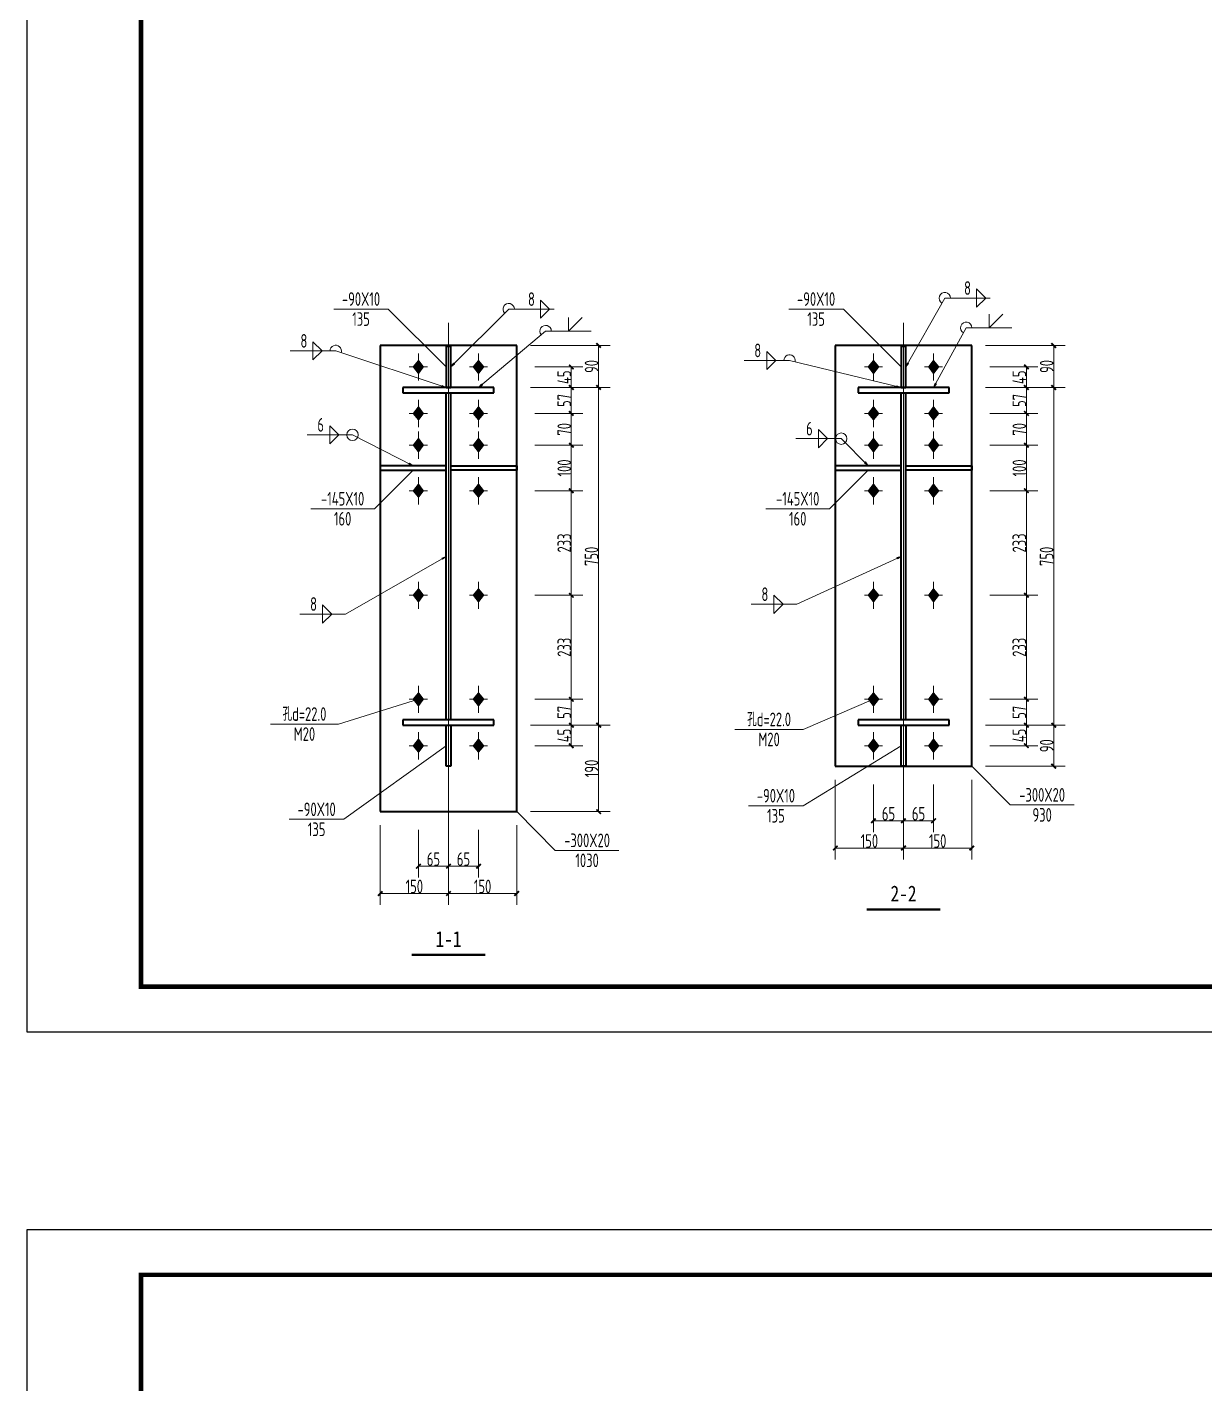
# Model space of a CAD drawing. Extents: x 2303022 to 2899168, y 17226141 to 18257813.
# Drawn here: x 2536210 to 2562090, y 17320104 to 17349933 of the extents above; entities that cross this region are included whole.
import ezdxf
from ezdxf.enums import TextEntityAlignment as Align

# ---------------------------------------------------------------- set-up
doc = ezdxf.new("R2010")
doc.units = 0
doc.header["$LTSCALE"] = 1000
doc.header["$MEASUREMENT"] = 0
doc.linetypes.add('线型6', pattern=[8.75, 5, -1.25, 1.25, -1.25])
for name, color, linetype, lineweight in [('10', 7, 'Continuous', 35), ('20', 2, 'Continuous', 35), ('尺寸标注', 9, 'Continuous', 18), ('焊缝标注', 9, 'Continuous', 18), ('螺栓孔标注', 9, 'Continuous', 18), ('钢板标注', 9, 'Continuous', 18)]:
    doc.layers.add(name, color=color, linetype=linetype, lineweight=lineweight)
doc.layers.add('3T_WOOD', color=21, linetype='Continuous')
doc.layers.add('TK', color=4, linetype='Continuous')
doc.styles.add('FromPkpm', font='Pkpmeng', dxfattribs={"width": 0.7, "bigfont": 'hztxt'})
doc.styles.add('宋体', font='', dxfattribs={"width": 0.8})
doc.styles.get('宋体').set_extended_font_data('SimSun')

# ---------------------------------------------------------------- blocks, each defined once
blk = doc.blocks.new('_ArchTick')
at = {"color": 0, "linetype": 'ByBlock', "const_width": 0.4}
blk.add_lwpolyline([(-0.5, -0.5), (0.5, 0.5)], dxfattribs=at)
blk = doc.blocks.new('GeYuanFrame_66240766', base_point=(20.09, 4.53))
at = {"layer": 'TK'}
blk.add_lwpolyline([(20.09, 4.53), (20.09, 598.53), (1491.09, 598.53), (1491.09, 4.53)], close=True, dxfattribs=at)
at = {"layer": 'TK', "const_width": 1}
blk.add_lwpolyline([(45.09, 588.53), (1481.09, 588.53), (1481.09, 14.53), (45.09, 14.53)], close=True, dxfattribs=at)
blk = doc.blocks.new('GeYuanFrame_52402328', base_point=(20.09, 4.53))
at = {"layer": 'TK'}
blk.add_lwpolyline([(20.09, 4.53), (20.09, 598.53), (1491.09, 598.53), (1491.09, 4.53)], close=True, dxfattribs=at)
at = {"layer": 'TK', "const_width": 1}
blk.add_lwpolyline([(45.09, 588.53), (1481.09, 588.53), (1481.09, 14.53), (45.09, 14.53)], close=True, dxfattribs=at)

msp = doc.modelspace()

# ---------------------------------------------------------------- hatches: boundary and pattern name
at = {"layer": '10'}
for points in [[(2544808, 17342590.9), (2544708, 17342460.9), (2544808, 17342330.9), (2544908, 17342460.9)], [(2546128, 17342590.9), (2546028, 17342460.9), (2546128, 17342330.9), (2546228, 17342460.9)], [(2554808, 17342590.9), (2554708, 17342460.9), (2554808, 17342330.9), (2554908, 17342460.9)], [(2556128, 17342590.9), (2556028, 17342460.9), (2556128, 17342330.9), (2556228, 17342460.9)], [(2544808, 17341570.9), (2544708, 17341440.9), (2544808, 17341310.9), (2544908, 17341440.9)], [(2546128, 17341570.9), (2546028, 17341440.9), (2546128, 17341310.9), (2546228, 17341440.9)], [(2554808, 17341570.9), (2554708, 17341440.9), (2554808, 17341310.9), (2554908, 17341440.9)], [(2556128, 17341570.9), (2556028, 17341440.9), (2556128, 17341310.9), (2556228, 17341440.9)], [(2544808, 17340870.9), (2544708, 17340740.9), (2544808, 17340610.9), (2544908, 17340740.9)], [(2546128, 17340870.9), (2546028, 17340740.9), (2546128, 17340610.9), (2546228, 17340740.9)], [(2554808, 17340870.9), (2554708, 17340740.9), (2554808, 17340610.9), (2554908, 17340740.9)], [(2556128, 17340870.9), (2556028, 17340740.9), (2556128, 17340610.9), (2556228, 17340740.9)], [(2544808, 17339870.9), (2544708, 17339740.9), (2544808, 17339610.9), (2544908, 17339740.9)], [(2546128, 17339870.9), (2546028, 17339740.9), (2546128, 17339610.9), (2546228, 17339740.9)], [(2554808, 17339870.9), (2554708, 17339740.9), (2554808, 17339610.9), (2554908, 17339740.9)], [(2556128, 17339870.9), (2556028, 17339740.9), (2556128, 17339610.9), (2556228, 17339740.9)], [(2544808, 17337570.9), (2544708, 17337440.9), (2544808, 17337310.9), (2544908, 17337440.9)], [(2546128, 17337570.9), (2546028, 17337440.9), (2546128, 17337310.9), (2546228, 17337440.9)], [(2554808, 17337570.9), (2554708, 17337440.9), (2554808, 17337310.9), (2554908, 17337440.9)], [(2556128, 17337570.9), (2556028, 17337440.9), (2556128, 17337310.9), (2556228, 17337440.9)], [(2544808, 17335284.6), (2544708, 17335154.6), (2544808, 17335024.6), (2544908, 17335154.6)], [(2546128, 17335284.6), (2546028, 17335154.6), (2546128, 17335024.6), (2546228, 17335154.6)], [(2554808, 17335284.6), (2554708, 17335154.6), (2554808, 17335024.6), (2554908, 17335154.6)], [(2556128, 17335284.6), (2556028, 17335154.6), (2556128, 17335024.6), (2556228, 17335154.6)], [(2544808, 17334264.6), (2544708, 17334134.6), (2544808, 17334004.6), (2544908, 17334134.6)], [(2546128, 17334264.6), (2546028, 17334134.6), (2546128, 17334004.6), (2546228, 17334134.6)], [(2554808, 17334264.6), (2554708, 17334134.6), (2554808, 17334004.6), (2554908, 17334134.6)], [(2556128, 17334264.6), (2556028, 17334134.6), (2556128, 17334004.6), (2556228, 17334134.6)]]:
    msp.add_hatch(color=1, dxfattribs=at).paths.add_polyline_path(points)
at = {"layer": '焊缝标注'}
for points in [[(2545518, 17342460.9), (2545599.3, 17342520.9), (2545578.1, 17342542.2)], [(2555518, 17342460.9), (2555580.2, 17342540.6), (2555554.1, 17342555.3)], [(2545418, 17342010.9), (2545327.8, 17342056.6), (2545318.4, 17342028.1)], [(2546128, 17342010.9), (2546214.2, 17342063.8), (2546194.9, 17342086.7)], [(2555418, 17342010.9), (2555324.3, 17342049), (2555317.3, 17342019.8)], [(2556128, 17342010.9), (2556189.3, 17342091.3), (2556163, 17342105.8)], [(2544693, 17340290.9), (2544610.7, 17340349.6), (2544597.1, 17340322.9)], [(2554693, 17340290.9), (2554633, 17340372.3), (2554611.8, 17340351.1)], [(2545418, 17338297.8), (2545323.8, 17338261.1), (2545338.7, 17338235.1)], [(2555418, 17338297.8), (2555320.8, 17338269.7), (2555333.3, 17338242.4)]]:
    msp.add_hatch(color=256, dxfattribs=at).paths.add_polyline_path(points)

# ---------------------------------------------------------------- linework, layer by layer
at = {"layer": '10', "linetype": '线型6', "lineweight": 18, "ltscale": 100}
for p, q in [((2545468, 17332184.6), (2545468, 17343434.6)), ((2555468, 17333184.6), (2555468, 17343434.6))]:
    msp.add_line(p, q, dxfattribs=at)
at = {"layer": '10', "color": 9, "lineweight": 18, "ltscale": 100}
for p, q in [((2544808, 17342760.9), (2544808, 17342160.9)), ((2546128, 17342760.9), (2546128, 17342160.9)), ((2554808, 17342760.9), (2554808, 17342160.9)), ((2556128, 17342760.9), (2556128, 17342160.9)), ((2545008, 17342460.9), (2544608, 17342460.9)), ((2546328, 17342460.9), (2545928, 17342460.9)), ((2555008, 17342460.9), (2554608, 17342460.9)), ((2556328, 17342460.9), (2555928, 17342460.9)), ((2544808, 17341740.9), (2544808, 17341140.9)), ((2546128, 17341740.9), (2546128, 17341140.9)), ((2554808, 17341740.9), (2554808, 17341140.9)), ((2556128, 17341740.9), (2556128, 17341140.9)), ((2545008, 17341440.9), (2544608, 17341440.9)), ((2546328, 17341440.9), (2545928, 17341440.9)), ((2555008, 17341440.9), (2554608, 17341440.9)), ((2556328, 17341440.9), (2555928, 17341440.9)), ((2544808, 17341040.9), (2544808, 17340440.9)), ((2546128, 17341040.9), (2546128, 17340440.9)), ((2554808, 17341040.9), (2554808, 17340440.9)), ((2556128, 17341040.9), (2556128, 17340440.9)), ((2545008, 17340740.9), (2544608, 17340740.9)), ((2546328, 17340740.9), (2545928, 17340740.9)), ((2555008, 17340740.9), (2554608, 17340740.9)), ((2556328, 17340740.9), (2555928, 17340740.9)), ((2544808, 17340040.9), (2544808, 17339440.9)), ((2546128, 17340040.9), (2546128, 17339440.9)), ((2554808, 17340040.9), (2554808, 17339440.9)), ((2556128, 17340040.9), (2556128, 17339440.9)), ((2545008, 17339740.9), (2544608, 17339740.9)), ((2546328, 17339740.9), (2545928, 17339740.9)), ((2555008, 17339740.9), (2554608, 17339740.9)), ((2556328, 17339740.9), (2555928, 17339740.9)), ((2544808, 17337740.9), (2544808, 17337140.9)), ((2546128, 17337740.9), (2546128, 17337140.9)), ((2554808, 17337740.9), (2554808, 17337140.9)), ((2556128, 17337740.9), (2556128, 17337140.9)), ((2545008, 17337440.9), (2544608, 17337440.9)), ((2546328, 17337440.9), (2545928, 17337440.9)), ((2555008, 17337440.9), (2554608, 17337440.9)), ((2556328, 17337440.9), (2555928, 17337440.9)), ((2544808, 17335454.6), (2544808, 17334854.6)), ((2546128, 17335454.6), (2546128, 17334854.6)), ((2554808, 17335454.6), (2554808, 17334854.6)), ((2556128, 17335454.6), (2556128, 17334854.6)), ((2545008, 17335154.6), (2544608, 17335154.6)), ((2546328, 17335154.6), (2545928, 17335154.6)), ((2555008, 17335154.6), (2554608, 17335154.6)), ((2556328, 17335154.6), (2555928, 17335154.6)), ((2544808, 17334434.6), (2544808, 17333834.6)), ((2546128, 17334434.6), (2546128, 17333834.6)), ((2554808, 17334434.6), (2554808, 17333834.6)), ((2556128, 17334434.6), (2556128, 17333834.6)), ((2545008, 17334134.6), (2544608, 17334134.6)), ((2546328, 17334134.6), (2545928, 17334134.6)), ((2555008, 17334134.6), (2554608, 17334134.6)), ((2556328, 17334134.6), (2555928, 17334134.6))]:
    msp.add_line(p, q, dxfattribs=at)
at = {"layer": '10', "color": 3, "lineweight": 35, "ltscale": 100}
for p, q in [((2546468, 17342010.9), (2544468, 17342010.9)), ((2544468, 17342010.9), (2544468, 17341890.9)), ((2546468, 17341890.9), (2546468, 17342010.9)), ((2556468, 17342010.9), (2554468, 17342010.9)), ((2554468, 17342010.9), (2554468, 17341890.9)), ((2556468, 17341890.9), (2556468, 17342010.9)), ((2544468, 17341890.9), (2546468, 17341890.9)), ((2545418, 17334704.6), (2545418, 17341890.9)), ((2545518, 17334704.6), (2545518, 17341890.9)), ((2554468, 17341890.9), (2556468, 17341890.9)), ((2555418, 17334704.6), (2555418, 17341890.9)), ((2555518, 17334704.6), (2555518, 17341890.9)), ((2546468, 17334704.6), (2544468, 17334704.6)), ((2544468, 17334704.6), (2544468, 17334584.6)), ((2544468, 17334584.6), (2546468, 17334584.6)), ((2546468, 17334584.6), (2546468, 17334704.6)), ((2556468, 17334704.6), (2554468, 17334704.6)), ((2554468, 17334704.6), (2554468, 17334584.6)), ((2554468, 17334584.6), (2556468, 17334584.6)), ((2556468, 17334584.6), (2556468, 17334704.6))]:
    msp.add_line(p, q, dxfattribs=at)
at = {"layer": '10', "color": 1, "linetype": 'Continuous'}
for points in [[(2544808, 17342590.9), (2544708, 17342460.9), (2544808, 17342330.9), (2544908, 17342460.9)], [(2546128, 17342590.9), (2546028, 17342460.9), (2546128, 17342330.9), (2546228, 17342460.9)], [(2554808, 17342590.9), (2554708, 17342460.9), (2554808, 17342330.9), (2554908, 17342460.9)], [(2556128, 17342590.9), (2556028, 17342460.9), (2556128, 17342330.9), (2556228, 17342460.9)], [(2544808, 17341570.9), (2544708, 17341440.9), (2544808, 17341310.9), (2544908, 17341440.9)], [(2546128, 17341570.9), (2546028, 17341440.9), (2546128, 17341310.9), (2546228, 17341440.9)], [(2554808, 17341570.9), (2554708, 17341440.9), (2554808, 17341310.9), (2554908, 17341440.9)], [(2556128, 17341570.9), (2556028, 17341440.9), (2556128, 17341310.9), (2556228, 17341440.9)], [(2544808, 17340870.9), (2544708, 17340740.9), (2544808, 17340610.9), (2544908, 17340740.9)], [(2546128, 17340870.9), (2546028, 17340740.9), (2546128, 17340610.9), (2546228, 17340740.9)], [(2554808, 17340870.9), (2554708, 17340740.9), (2554808, 17340610.9), (2554908, 17340740.9)], [(2556128, 17340870.9), (2556028, 17340740.9), (2556128, 17340610.9), (2556228, 17340740.9)], [(2544808, 17339870.9), (2544708, 17339740.9), (2544808, 17339610.9), (2544908, 17339740.9)], [(2546128, 17339870.9), (2546028, 17339740.9), (2546128, 17339610.9), (2546228, 17339740.9)], [(2554808, 17339870.9), (2554708, 17339740.9), (2554808, 17339610.9), (2554908, 17339740.9)], [(2556128, 17339870.9), (2556028, 17339740.9), (2556128, 17339610.9), (2556228, 17339740.9)], [(2544808, 17337570.9), (2544708, 17337440.9), (2544808, 17337310.9), (2544908, 17337440.9)], [(2546128, 17337570.9), (2546028, 17337440.9), (2546128, 17337310.9), (2546228, 17337440.9)], [(2554808, 17337570.9), (2554708, 17337440.9), (2554808, 17337310.9), (2554908, 17337440.9)], [(2556128, 17337570.9), (2556028, 17337440.9), (2556128, 17337310.9), (2556228, 17337440.9)], [(2544808, 17335284.6), (2544708, 17335154.6), (2544808, 17335024.6), (2544908, 17335154.6)], [(2546128, 17335284.6), (2546028, 17335154.6), (2546128, 17335024.6), (2546228, 17335154.6)], [(2554808, 17335284.6), (2554708, 17335154.6), (2554808, 17335024.6), (2554908, 17335154.6)], [(2556128, 17335284.6), (2556028, 17335154.6), (2556128, 17335024.6), (2556228, 17335154.6)], [(2544808, 17334264.6), (2544708, 17334134.6), (2544808, 17334004.6), (2544908, 17334134.6)], [(2546128, 17334264.6), (2546028, 17334134.6), (2546128, 17334004.6), (2546228, 17334134.6)], [(2554808, 17334264.6), (2554708, 17334134.6), (2554808, 17334004.6), (2554908, 17334134.6)], [(2556128, 17334264.6), (2556028, 17334134.6), (2556128, 17334004.6), (2556228, 17334134.6)]]:
    msp.add_lwpolyline(points, close=True, dxfattribs=at)
at = {"layer": '10', "lineweight": 35, "ltscale": 100, "const_width": 50}
for points in [[(2554658, 17330534.6), (2556278, 17330534.6)], [(2544658, 17329534.6), (2546278, 17329534.6)]]:
    msp.add_lwpolyline(points, dxfattribs=at)
at = {"layer": '20', "lineweight": 35, "ltscale": 100}
for p, q in [((2546968, 17342934.6), (2543968, 17342934.6)), ((2543968, 17342934.6), (2543968, 17332684.6)), ((2545518, 17342910.9), (2545418, 17342910.9)), ((2545418, 17342910.9), (2545418, 17342010.9)), ((2545518, 17342010.9), (2545518, 17342910.9)), ((2546968, 17332684.6), (2546968, 17342934.6)), ((2556968, 17342934.6), (2553968, 17342934.6)), ((2553968, 17342934.6), (2553968, 17333684.6)), ((2555518, 17342910.9), (2555418, 17342910.9)), ((2555418, 17342910.9), (2555418, 17342010.9)), ((2555518, 17342010.9), (2555518, 17342910.9)), ((2556968, 17333684.6), (2556968, 17342934.6)), ((2545418, 17342010.9), (2545518, 17342010.9)), ((2555418, 17342010.9), (2555518, 17342010.9)), ((2545418, 17340290.9), (2543968, 17340290.9)), ((2543968, 17340290.9), (2543968, 17340190.9)), ((2545418, 17340190.9), (2545418, 17340290.9)), ((2545518, 17340290.9), (2546968, 17340290.9)), ((2545518, 17340190.9), (2545518, 17340290.9)), ((2546968, 17340290.9), (2546968, 17340190.9)), ((2555418, 17340290.9), (2553968, 17340290.9)), ((2553968, 17340290.9), (2553968, 17340190.9)), ((2555418, 17340190.9), (2555418, 17340290.9)), ((2555518, 17340290.9), (2556968, 17340290.9)), ((2555518, 17340190.9), (2555518, 17340290.9)), ((2556968, 17340290.9), (2556968, 17340190.9)), ((2543968, 17340190.9), (2545418, 17340190.9)), ((2546968, 17340190.9), (2545518, 17340190.9)), ((2553968, 17340190.9), (2555418, 17340190.9)), ((2556968, 17340190.9), (2555518, 17340190.9)), ((2545418, 17334584.6), (2545518, 17334584.6)), ((2545418, 17333684.6), (2545418, 17334584.6)), ((2545518, 17334584.6), (2545518, 17333684.6)), ((2555418, 17334584.6), (2555518, 17334584.6)), ((2555418, 17333684.6), (2555418, 17334584.6)), ((2555518, 17334584.6), (2555518, 17333684.6)), ((2545518, 17333684.6), (2545418, 17333684.6)), ((2553968, 17333684.6), (2556968, 17333684.6)), ((2555518, 17333684.6), (2555418, 17333684.6)), ((2543968, 17332684.6), (2546968, 17332684.6))]:
    msp.add_line(p, q, dxfattribs=at)
at = {"layer": '尺寸标注', "linetype": 'Continuous', "lineweight": 18}
for p, q in [((2547268, 17342934.6), (2549018, 17342934.6)), ((2548768, 17342010.9), (2548768, 17342934.6)), ((2557268, 17342934.6), (2559018, 17342934.6)), ((2558768, 17342010.9), (2558768, 17342934.6)), ((2547368, 17342460.9), (2548418, 17342460.9)), ((2548168, 17342010.9), (2548168, 17342460.9)), ((2557368, 17342460.9), (2558418, 17342460.9)), ((2558168, 17342010.9), (2558168, 17342460.9)), ((2547268, 17342010.9), (2549018, 17342010.9)), ((2547268, 17342010.9), (2549018, 17342010.9)), ((2547368, 17342010.9), (2548418, 17342010.9)), ((2547368, 17342010.9), (2548418, 17342010.9)), ((2548168, 17341440.9), (2548168, 17342010.9)), ((2548768, 17334584.6), (2548768, 17342010.9)), ((2557268, 17342010.9), (2559018, 17342010.9)), ((2557268, 17342010.9), (2559018, 17342010.9)), ((2557368, 17342010.9), (2558418, 17342010.9)), ((2557368, 17342010.9), (2558418, 17342010.9)), ((2558168, 17341440.9), (2558168, 17342010.9)), ((2558768, 17334584.6), (2558768, 17342010.9)), ((2547368, 17341440.9), (2548418, 17341440.9)), ((2547368, 17341440.9), (2548418, 17341440.9)), ((2548168, 17340740.9), (2548168, 17341440.9)), ((2557368, 17341440.9), (2558418, 17341440.9)), ((2557368, 17341440.9), (2558418, 17341440.9)), ((2558168, 17340740.9), (2558168, 17341440.9)), ((2547368, 17340740.9), (2548418, 17340740.9)), ((2547368, 17340740.9), (2548418, 17340740.9)), ((2548168, 17339740.9), (2548168, 17340740.9)), ((2557368, 17340740.9), (2558418, 17340740.9)), ((2557368, 17340740.9), (2558418, 17340740.9)), ((2558168, 17339740.9), (2558168, 17340740.9)), ((2547368, 17339740.9), (2548418, 17339740.9)), ((2547368, 17339740.9), (2548418, 17339740.9)), ((2548168, 17337440.9), (2548168, 17339740.9)), ((2557368, 17339740.9), (2558418, 17339740.9)), ((2557368, 17339740.9), (2558418, 17339740.9)), ((2558168, 17337440.9), (2558168, 17339740.9)), ((2547368, 17337440.9), (2548418, 17337440.9)), ((2547368, 17337440.9), (2548418, 17337440.9)), ((2548168, 17335154.6), (2548168, 17337440.9)), ((2557368, 17337440.9), (2558418, 17337440.9)), ((2557368, 17337440.9), (2558418, 17337440.9)), ((2558168, 17335154.6), (2558168, 17337440.9)), ((2547368, 17335154.6), (2548418, 17335154.6)), ((2547368, 17335154.6), (2548418, 17335154.6)), ((2548168, 17334584.6), (2548168, 17335154.6)), ((2557368, 17335154.6), (2558418, 17335154.6)), ((2557368, 17335154.6), (2558418, 17335154.6)), ((2558168, 17334584.6), (2558168, 17335154.6)), ((2547268, 17334584.6), (2549018, 17334584.6)), ((2547268, 17334584.6), (2549018, 17334584.6)), ((2547368, 17334584.6), (2548418, 17334584.6)), ((2547368, 17334584.6), (2548418, 17334584.6)), ((2548168, 17334584.6), (2548168, 17334134.6)), ((2548768, 17332684.6), (2548768, 17334584.6)), ((2557268, 17334584.6), (2559018, 17334584.6)), ((2557268, 17334584.6), (2559018, 17334584.6)), ((2557368, 17334584.6), (2558418, 17334584.6)), ((2557368, 17334584.6), (2558418, 17334584.6)), ((2558168, 17334584.6), (2558168, 17334134.6)), ((2558768, 17333684.6), (2558768, 17334584.6)), ((2547368, 17334134.6), (2548418, 17334134.6)), ((2557368, 17334134.6), (2558418, 17334134.6)), ((2557268, 17333684.6), (2559018, 17333684.6)), ((2553968, 17333384.6), (2553968, 17331634.6)), ((2555468, 17333384.6), (2555468, 17331634.6)), ((2555468, 17333384.6), (2555468, 17331634.6)), ((2556968, 17333384.6), (2556968, 17331634.6)), ((2554808, 17333284.6), (2554808, 17332234.6)), ((2555468, 17333284.6), (2555468, 17332234.6)), ((2555468, 17333284.6), (2555468, 17332234.6)), ((2556128, 17333284.6), (2556128, 17332234.6)), ((2547268, 17332684.6), (2549018, 17332684.6)), ((2554808, 17332484.6), (2555468, 17332484.6)), ((2555468, 17332484.6), (2556128, 17332484.6)), ((2543968, 17332384.6), (2543968, 17330634.6)), ((2544808, 17332284.6), (2544808, 17331234.6)), ((2545468, 17332384.6), (2545468, 17330634.6)), ((2545468, 17332384.6), (2545468, 17330634.6)), ((2545468, 17332284.6), (2545468, 17331234.6)), ((2545468, 17332284.6), (2545468, 17331234.6)), ((2546128, 17332284.6), (2546128, 17331234.6)), ((2546968, 17332384.6), (2546968, 17330634.6)), ((2553968, 17331884.6), (2555468, 17331884.6)), ((2555468, 17331884.6), (2556968, 17331884.6)), ((2544808, 17331484.6), (2545468, 17331484.6)), ((2545468, 17331484.6), (2546128, 17331484.6)), ((2543968, 17330884.6), (2545468, 17330884.6)), ((2545468, 17330884.6), (2546968, 17330884.6))]:
    msp.add_line(p, q, dxfattribs=at)
at = {"layer": '焊缝标注', "lineweight": 18, "ltscale": 100}
for p, q in [((2557074.2, 17344176.8), (2557274.2, 17343976.8)), ((2557074.2, 17343976.8), (2557074.2, 17344176.8)), ((2547491.3, 17343933.2), (2547691.3, 17343733.2)), ((2547491.3, 17343733.2), (2547491.3, 17343933.2)), ((2555518, 17342460.9), (2556374.2, 17343976.8)), ((2556374.2, 17343976.8), (2557374.2, 17343976.8)), ((2557074.2, 17343776.8), (2557274.2, 17343976.8)), ((2557074.2, 17343976.8), (2557074.2, 17343776.8)), ((2545518, 17342460.9), (2546791.3, 17343733.2)), ((2546791.3, 17343733.2), (2547791.3, 17343733.2)), ((2547491.3, 17343533.2), (2547691.3, 17343733.2)), ((2547491.3, 17343733.2), (2547491.3, 17343533.2)), ((2548103.2, 17343251.7), (2548103.2, 17343551.7)), ((2548103.2, 17343251.7), (2548403.2, 17343551.7)), ((2557346.7, 17343320.7), (2557346.7, 17343620.7)), ((2557346.7, 17343320.7), (2557646.7, 17343620.7)), ((2546128, 17342010.9), (2547603.2, 17343251.7)), ((2547603.2, 17343251.7), (2548603.2, 17343251.7)), ((2556128, 17342010.9), (2556846.7, 17343320.7)), ((2556846.7, 17343320.7), (2557846.7, 17343320.7)), ((2542691.2, 17342814.8), (2542491.2, 17343014.8)), ((2542491.2, 17342814.8), (2542491.2, 17343014.8)), ((2542991.2, 17342814.8), (2541991.2, 17342814.8)), ((2542691.2, 17342814.8), (2542491.2, 17342614.8)), ((2542491.2, 17342814.8), (2542491.2, 17342614.8)), ((2545418, 17342010.9), (2542991.2, 17342814.8)), ((2552964, 17342605.1), (2551964, 17342605.1)), ((2552664, 17342605.1), (2552464, 17342805.1)), ((2552464, 17342605.1), (2552464, 17342805.1)), ((2552664, 17342605.1), (2552464, 17342405.1)), ((2552464, 17342605.1), (2552464, 17342405.1)), ((2555418, 17342010.9), (2552964, 17342605.1)), ((2543060.2, 17340970), (2542860.2, 17341170)), ((2542860.2, 17340970), (2542860.2, 17341170)), ((2543360.2, 17340970), (2542360.2, 17340970)), ((2543060.2, 17340970), (2542860.2, 17340770)), ((2542860.2, 17340970), (2542860.2, 17340770)), ((2544693, 17340290.9), (2543360.2, 17340970)), ((2554099.7, 17340885.5), (2553099.7, 17340885.5)), ((2553799.7, 17340885.5), (2553599.7, 17341085.5)), ((2553599.7, 17340885.5), (2553599.7, 17341085.5)), ((2553799.7, 17340885.5), (2553599.7, 17340685.5)), ((2553599.7, 17340885.5), (2553599.7, 17340685.5)), ((2554693, 17340290.9), (2554099.7, 17340885.5)), ((2545418, 17338297.8), (2543203.4, 17337029.9)), ((2555418, 17338297.8), (2553121.3, 17337244.9)), ((2542903.4, 17337029.9), (2542703.4, 17337229.9)), ((2542703.4, 17337029.9), (2542703.4, 17337229.9)), ((2553121.3, 17337244.9), (2552121.3, 17337244.9)), ((2552821.3, 17337244.9), (2552621.3, 17337444.9)), ((2552621.3, 17337244.9), (2552621.3, 17337444.9)), ((2552821.3, 17337244.9), (2552621.3, 17337044.9)), ((2552621.3, 17337244.9), (2552621.3, 17337044.9)), ((2543203.4, 17337029.9), (2542203.4, 17337029.9)), ((2542903.4, 17337029.9), (2542703.4, 17336829.9)), ((2542703.4, 17337029.9), (2542703.4, 17336829.9))]:
    msp.add_line(p, q, dxfattribs=at)
at = {"layer": '焊缝标注', "linetype": 'Continuous'}
for points in [[(2545518, 17342460.9), (2545599.3, 17342520.9), (2545578.1, 17342542.2)], [(2555518, 17342460.9), (2555580.2, 17342540.6), (2555554.1, 17342555.3)], [(2545418, 17342010.9), (2545327.8, 17342056.6), (2545318.4, 17342028.1)], [(2546128, 17342010.9), (2546214.2, 17342063.8), (2546194.9, 17342086.7)], [(2555418, 17342010.9), (2555324.3, 17342049), (2555317.3, 17342019.8)], [(2556128, 17342010.9), (2556189.3, 17342091.3), (2556163, 17342105.8)], [(2544693, 17340290.9), (2544610.7, 17340349.6), (2544597.1, 17340322.9)], [(2554693, 17340290.9), (2554633, 17340372.3), (2554611.8, 17340351.1)], [(2545418, 17338297.8), (2545323.8, 17338261.1), (2545338.7, 17338235.1)], [(2555418, 17338297.8), (2555320.8, 17338269.7), (2555333.3, 17338242.4)]]:
    msp.add_lwpolyline(points, close=True, dxfattribs=at)
at = {"layer": '焊缝标注', "lineweight": 18, "ltscale": 100}
for centre in [(2543360.2, 17340970), (2554099.7, 17340885.5)]:
    msp.add_circle(centre, 125, dxfattribs=at)
for centre, start, end in [((2556374.2, 17343976.8), 0, 240.54318), ((2546791.3, 17343733.2), 0, 224.97719), ((2547603.2, 17343251.7), 0, 220.0683), ((2556846.7, 17343320.7), 0, 241.24448), ((2542991.2, 17342814.8), 341.67099, 180), ((2552964, 17342605.1), 346.38821, 180)]:
    msp.add_arc(centre, 125, start, end, dxfattribs=at)
at = {"layer": '螺栓孔标注', "lineweight": 18, "ltscale": 100}
for p, q in [((2544808, 17335154.6), (2543054.3, 17334611.1)), ((2554808, 17335154.6), (2553264.1, 17334493.2)), ((2543054.3, 17334611.1), (2541554.3, 17334611.1)), ((2553264.1, 17334493.2), (2551764.1, 17334493.2))]:
    msp.add_line(p, q, dxfattribs=at)
at = {"layer": '螺栓孔标注', "ltscale": 100, "const_width": 10}
for points in [[(2544813, 17335154.6, 1), (2544803, 17335154.6, 1)], [(2554813, 17335154.6, 1), (2554803, 17335154.6, 1)]]:
    msp.add_lwpolyline(points, format="xyb", close=True, dxfattribs=at)
at = {"layer": '钢板标注', "lineweight": 18, "ltscale": 100}
for p, q in [((2544146.7, 17343735.2), (2542946.7, 17343735.2)), ((2545418, 17342460.9), (2544146.7, 17343735.2)), ((2554146.7, 17343735.2), (2552946.7, 17343735.2)), ((2555418, 17342460.9), (2554146.7, 17343735.2)), ((2544693, 17340190.9), (2543842.8, 17339344)), ((2554693, 17340190.9), (2553842.8, 17339344)), ((2543842.8, 17339344), (2542442.8, 17339344)), ((2553842.8, 17339344), (2552442.8, 17339344)), ((2545418, 17334134.6), (2543171.2, 17332516.4)), ((2555418, 17334134.6), (2553264.1, 17332814.6)), ((2556968, 17333684.6), (2557814.2, 17332833.7)), ((2553264.1, 17332814.6), (2552064.1, 17332814.6)), ((2557814.2, 17332833.7), (2559214.2, 17332833.7)), ((2543171.2, 17332516.4), (2541971.2, 17332516.4)), ((2546968, 17332684.6), (2547814.2, 17331833.7)), ((2547814.2, 17331833.7), (2549214.2, 17331833.7))]:
    msp.add_line(p, q, dxfattribs=at)
at = {"layer": '钢板标注', "ltscale": 100, "const_width": 10}
for points in [[(2545423, 17342460.9, 1), (2545413, 17342460.9, 1)], [(2555423, 17342460.9, 1), (2555413, 17342460.9, 1)], [(2544698, 17340190.9, 1), (2544688, 17340190.9, 1)], [(2554698, 17340190.9, 1), (2554688, 17340190.9, 1)], [(2545423, 17334134.6, 1), (2545413, 17334134.6, 1)], [(2555423, 17334134.6, 1), (2555413, 17334134.6, 1)], [(2556973, 17333684.6, 1), (2556963, 17333684.6, 1)], [(2546973, 17332684.6, 1), (2546963, 17332684.6, 1)]]:
    msp.add_lwpolyline(points, format="xyb", close=True, dxfattribs=at)

# ---------------------------------------------------------------- block references
at = {"layer": '3T_WOOD', "xscale": 100, "yscale": 100, "zscale": 100}
for name, p in [('GeYuanFrame_66240766', (2536209.8, 17327837.5)), ('GeYuanFrame_52402328', (2536209.8, 17264101.1))]:
    msp.add_blockref(name, p, dxfattribs=at)
at = {"layer": '尺寸标注', "linetype": 'Continuous', "lineweight": 18, "xscale": 100, "yscale": 100, "zscale": 100}
for p, rotation in [((2548768, 17342934.6), 90), ((2558768, 17342934.6), 90), ((2548168, 17342460.9), 90), ((2558168, 17342460.9), 90), ((2548168, 17342010.9), 90), ((2548168, 17342010.9), 270), ((2548768, 17342010.9), 270), ((2548768, 17342010.9), 90), ((2558168, 17342010.9), 90), ((2558168, 17342010.9), 270), ((2558768, 17342010.9), 270), ((2558768, 17342010.9), 90), ((2548168, 17341440.9), 90), ((2548168, 17341440.9), 270), ((2558168, 17341440.9), 90), ((2558168, 17341440.9), 270), ((2548168, 17340740.9), 270), ((2548168, 17340740.9), 90), ((2558168, 17340740.9), 270), ((2558168, 17340740.9), 90), ((2548168, 17339740.9), 90), ((2548168, 17339740.9), 270), ((2558168, 17339740.9), 90), ((2558168, 17339740.9), 270), ((2548168, 17337440.9), 90), ((2548168, 17337440.9), 270), ((2558168, 17337440.9), 90), ((2558168, 17337440.9), 270), ((2548168, 17335154.6), 270), ((2548168, 17335154.6), 90), ((2558168, 17335154.6), 270), ((2558168, 17335154.6), 90), ((2548168, 17334584.6), 270), ((2548168, 17334584.6), 90), ((2548768, 17334584.6), 270), ((2548768, 17334584.6), 90), ((2558168, 17334584.6), 270), ((2558168, 17334584.6), 90), ((2558768, 17334584.6), 270), ((2558768, 17334584.6), 90), ((2548168, 17334134.6), 270), ((2558168, 17334134.6), 270), ((2558768, 17333684.6), 270), ((2548768, 17332684.6), 270), ((2554808, 17332484.6), 180), ((2555468, 17332484.6), 180), ((2553968, 17331884.6), 180), ((2555468, 17331884.6), 180), ((2544808, 17331484.6), 180), ((2545468, 17331484.6), 180), ((2543968, 17330884.6), 180), ((2545468, 17330884.6), 180)]:
    msp.add_blockref('_ArchTick', p, dxfattribs=dict(at, rotation=rotation))
for p in [(2555468, 17332484.6), (2556128, 17332484.6), (2555468, 17331884.6), (2556968, 17331884.6), (2545468, 17331484.6), (2546128, 17331484.6), (2545468, 17330884.6), (2546968, 17330884.6)]:
    msp.add_blockref('_ArchTick', p, dxfattribs=at)

# ---------------------------------------------------------------- texts
at = {"layer": '10', "lineweight": 25, "style": '宋体', "width": 0.8}
for s, p in [('2-2', (2555468, 17330884.6)), ('1-1', (2545468, 17329884.6))]:
    msp.add_text(s, height=350, dxfattribs=at).set_placement(p, align=Align.MIDDLE_CENTER)
at = {"layer": '尺寸标注', "linetype": 'Continuous', "lineweight": 18, "char_height": 300, "attachment_point": 5, "rotation": 90, "style": 'FromPkpm'}
for s, insert in [('\\A1;90', (2548613, 17342472.8)), ('\\A1;90', (2558613, 17342472.8)), ('\\A1;45', (2548013, 17342235.9)), ('\\A1;45', (2558013, 17342235.9)), ('\\A1;57', (2548013, 17341725.9)), ('\\A1;57', (2558013, 17341725.9)), ('\\A1;70', (2548013, 17341090.9)), ('\\A1;70', (2558013, 17341090.9)), ('\\A1;100', (2548013, 17340240.9)), ('\\A1;100', (2558013, 17340240.9)), ('\\A1;233', (2548013, 17338590.9)), ('\\A1;233', (2558013, 17338590.9)), ('\\A1;750', (2548613, 17338297.8)), ('\\A1;750', (2558613, 17338297.8)), ('\\A1;233', (2548013, 17336297.8)), ('\\A1;233', (2558013, 17336297.8)), ('\\A1;57', (2548013, 17334869.6)), ('\\A1;57', (2558013, 17334869.6)), ('\\A1;45', (2548013, 17334359.6)), ('\\A1;45', (2558013, 17334359.6)), ('\\A1;90', (2558613, 17334134.6)), ('\\A1;190', (2548613, 17333634.6))]:
    msp.add_mtext(s, dxfattribs=dict(at, insert=insert))
at = {"layer": '尺寸标注', "linetype": 'Continuous', "lineweight": 18, "char_height": 300, "attachment_point": 5, "style": 'FromPkpm'}
for s, insert in [('\\A1;65', (2555138, 17332639.6)), ('\\A1;65', (2555798, 17332639.6)), ('\\A1;150', (2554718, 17332039.6)), ('\\A1;150', (2556218, 17332039.6)), ('\\A1;65', (2545138, 17331639.6)), ('\\A1;65', (2545798, 17331639.6)), ('\\A1;150', (2544718, 17331039.6)), ('\\A1;150', (2546218, 17331039.6))]:
    msp.add_mtext(s, dxfattribs=dict(at, insert=insert))
at = {"layer": '焊缝标注', "lineweight": 25, "style": 'FromPkpm', "width": 0.7}
for s, p in [('8', (2547291.3, 17343803.2)), ('8', (2556874.2, 17344046.8)), ('8', (2542291.2, 17342884.8)), ('8', (2552264, 17342675.1)), ('6', (2542660.2, 17341040)), ('6', (2553399.7, 17340955.5)), ('8', (2552421.3, 17337314.9)), ('8', (2542503.4, 17337099.9))]:
    msp.add_text(s, height=300, dxfattribs=at).set_placement(p, align=Align.CENTER)
at = {"layer": '螺栓孔标注', "lineweight": 25, "style": 'FromPkpm', "width": 0.7}
for p in [(2542304.3, 17334681.1), (2552514.1, 17334563.2)]:
    msp.add_text('孔d=22.0', height=300, dxfattribs=at).set_placement(p, align=Align.CENTER)
for p in [(2542304.3, 17334541.1), (2552514.1, 17334423.2)]:
    msp.add_text('M20', height=300, dxfattribs=at).set_placement(p, align=Align.TOP_CENTER)
at = {"layer": '钢板标注', "lineweight": 25, "style": 'FromPkpm', "width": 0.7}
for s, p in [('-90X10', (2543546.7, 17343805.2)), ('-90X10', (2553546.7, 17343805.2)), ('-145X10', (2543142.8, 17339414)), ('-145X10', (2553142.8, 17339414)), ('-90X10', (2552664.1, 17332884.6)), ('-300X20', (2558514.2, 17332903.7)), ('-90X10', (2542571.2, 17332586.4)), ('-300X20', (2548514.2, 17331903.7))]:
    msp.add_text(s, height=300, dxfattribs=at).set_placement(p, align=Align.CENTER)
for s, p in [('135', (2543546.7, 17343665.2)), ('135', (2553546.7, 17343665.2)), ('160', (2543142.8, 17339274)), ('160', (2553142.8, 17339274)), ('930', (2558514.2, 17332763.7)), ('135', (2552664.1, 17332744.6)), ('135', (2542571.2, 17332446.4)), ('1030', (2548514.2, 17331763.7))]:
    msp.add_text(s, height=300, dxfattribs=at).set_placement(p, align=Align.TOP_CENTER)

doc.saveas('drawing.dxf')
